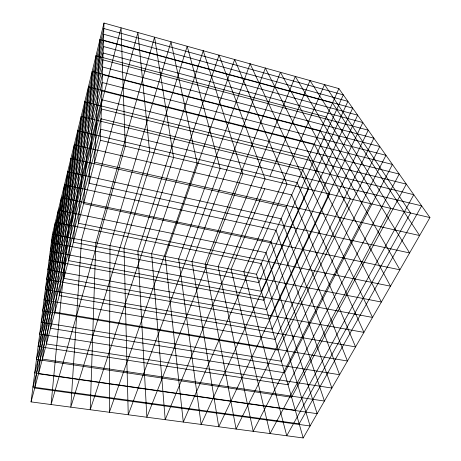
<?xml version="1.0" encoding="UTF-8"?>
<svg xmlns="http://www.w3.org/2000/svg" width="461" height="461" viewBox="0 0 461 461"><rect width="100%" height="100%" fill="white"/><g stroke="black" fill="none" stroke-linecap="round" stroke-linejoin="round"><path stroke-width="0.69" d="M31.06 401.894L100.394 140.294L103.99 23.05L338.893 88.604L429.94 217.58L303.194 437.95L31.06 401.894L52.381 234.326L103.99 23.05M264.77 188.728L231.094 269.27L270.094 433.565L390.807 208.401L310.005 80.542L269.996 176.223M303.194 437.95L256.506 274.243L338.893 88.604M52.381 234.326L256.506 274.243M100.394 140.294L429.94 217.58M110.006 245.592L109.366 412.267L197.072 162.969L170.985 41.744L110.006 245.592M95.836 242.82L90.218 409.731L173.572 157.46L154.556 37.162L95.836 242.82M99.951 39.6L94.597 162.163L419.608 235.548L332.519 102.959L99.951 39.6M96.003 55.746L89.008 183.253L409.599 252.945L326.296 116.985L96.003 55.746M92.16 71.495L83.614 203.601L399.894 269.812L320.205 130.699L92.16 71.495M81.505 240.02L70.787 407.155L149.629 151.842L137.914 32.518L81.505 240.02M88.403 86.864L78.405 223.251L390.49 286.166L314.252 144.114L88.403 86.864M84.738 101.864L73.374 242.238L381.368 302.03L308.432 157.236L84.738 101.864M81.159 116.512L68.51 260.592L372.511 317.427L302.733 170.074L81.159 116.512M77.667 130.82L63.802 278.346L363.913 332.375L297.161 182.637L77.667 130.82M67.024 237.19L51.067 404.545L125.242 146.125L121.064 27.816L67.024 237.19M74.25 144.8L59.25 295.53L355.564 346.891L291.704 194.934L74.25 144.8M70.913 158.463L54.842 312.166L347.45 361.003L286.356 206.977L70.913 158.463M67.652 171.82L50.566 328.29L339.561 374.718L281.124 218.768L67.652 171.82M64.465 184.878L46.428 343.912L331.885 388.058L276.001 230.316L64.465 184.878M61.342 197.648L42.412 359.067L324.423 401.041L270.982 241.633L61.342 197.648M58.293 210.141L38.517 373.767L317.156 413.673L266.06 252.72L58.293 210.141M55.308 222.363L34.731 388.035L310.08 425.97L261.237 263.588L55.308 222.363M103.823 28.524L51.321 242.693L258.898 282.628L343.307 94.857L103.823 28.524M103.65 34.241L50.214 251.372L261.37 291.3L347.899 101.362L103.65 34.241M103.466 40.211L49.068 260.367L263.928 300.267L352.677 108.133L103.466 40.211M103.276 46.457L47.881 269.708L266.573 309.544L357.65 115.181L103.276 46.457M103.074 52.992L46.647 279.406L269.316 319.15L362.836 122.528L103.074 52.992M102.861 59.844L45.362 289.485L272.151 329.102L368.247 130.186L102.861 59.844M102.642 67.024L44.031 299.973L275.096 339.423L373.894 138.185L102.642 67.024M102.411 74.573L42.643 310.887L278.144 350.124L379.795 146.546L102.411 74.573M102.163 82.507L41.196 322.256L281.314 361.24L385.966 155.294L102.163 82.507M101.91 90.863L39.686 334.11L284.61 372.782L392.432 164.45L101.91 90.863M101.639 99.674L38.113 346.482L288.027 384.779L399.209 174.051L101.639 99.674M101.351 108.98L36.465 359.407L291.588 397.267L406.32 184.123L101.351 108.98M101.051 118.817L34.748 372.926L295.299 410.267L413.794 194.709L101.051 118.817M100.729 129.236L32.944 387.073L299.16 423.82L421.654 205.848L100.729 129.236M187.206 46.273L124.032 248.335L128.244 414.767L220.156 168.38L187.206 46.273M203.226 50.745L137.908 251.049L146.857 417.234L242.82 173.699L203.226 50.745M219.05 55.159L151.64 253.734L165.205 419.666L265.087 178.92L219.05 55.159M234.678 59.521L165.228 256.391L183.294 422.063L286.961 184.048L234.678 59.521M250.11 63.825L178.672 259.024L201.134 424.425L308.455 189.091L250.11 63.825M265.357 68.084L191.983 261.623L218.733 426.759L329.575 194.041L265.357 68.084M280.421 72.285L205.151 264.199L236.084 429.058L350.337 198.91L280.421 72.285M295.299 76.44L218.186 266.752L253.204 431.329L370.742 203.699L295.299 76.44M324.532 84.594L243.863 271.771L286.754 435.772L410.538 213.028L324.532 84.594"/></g></svg>
